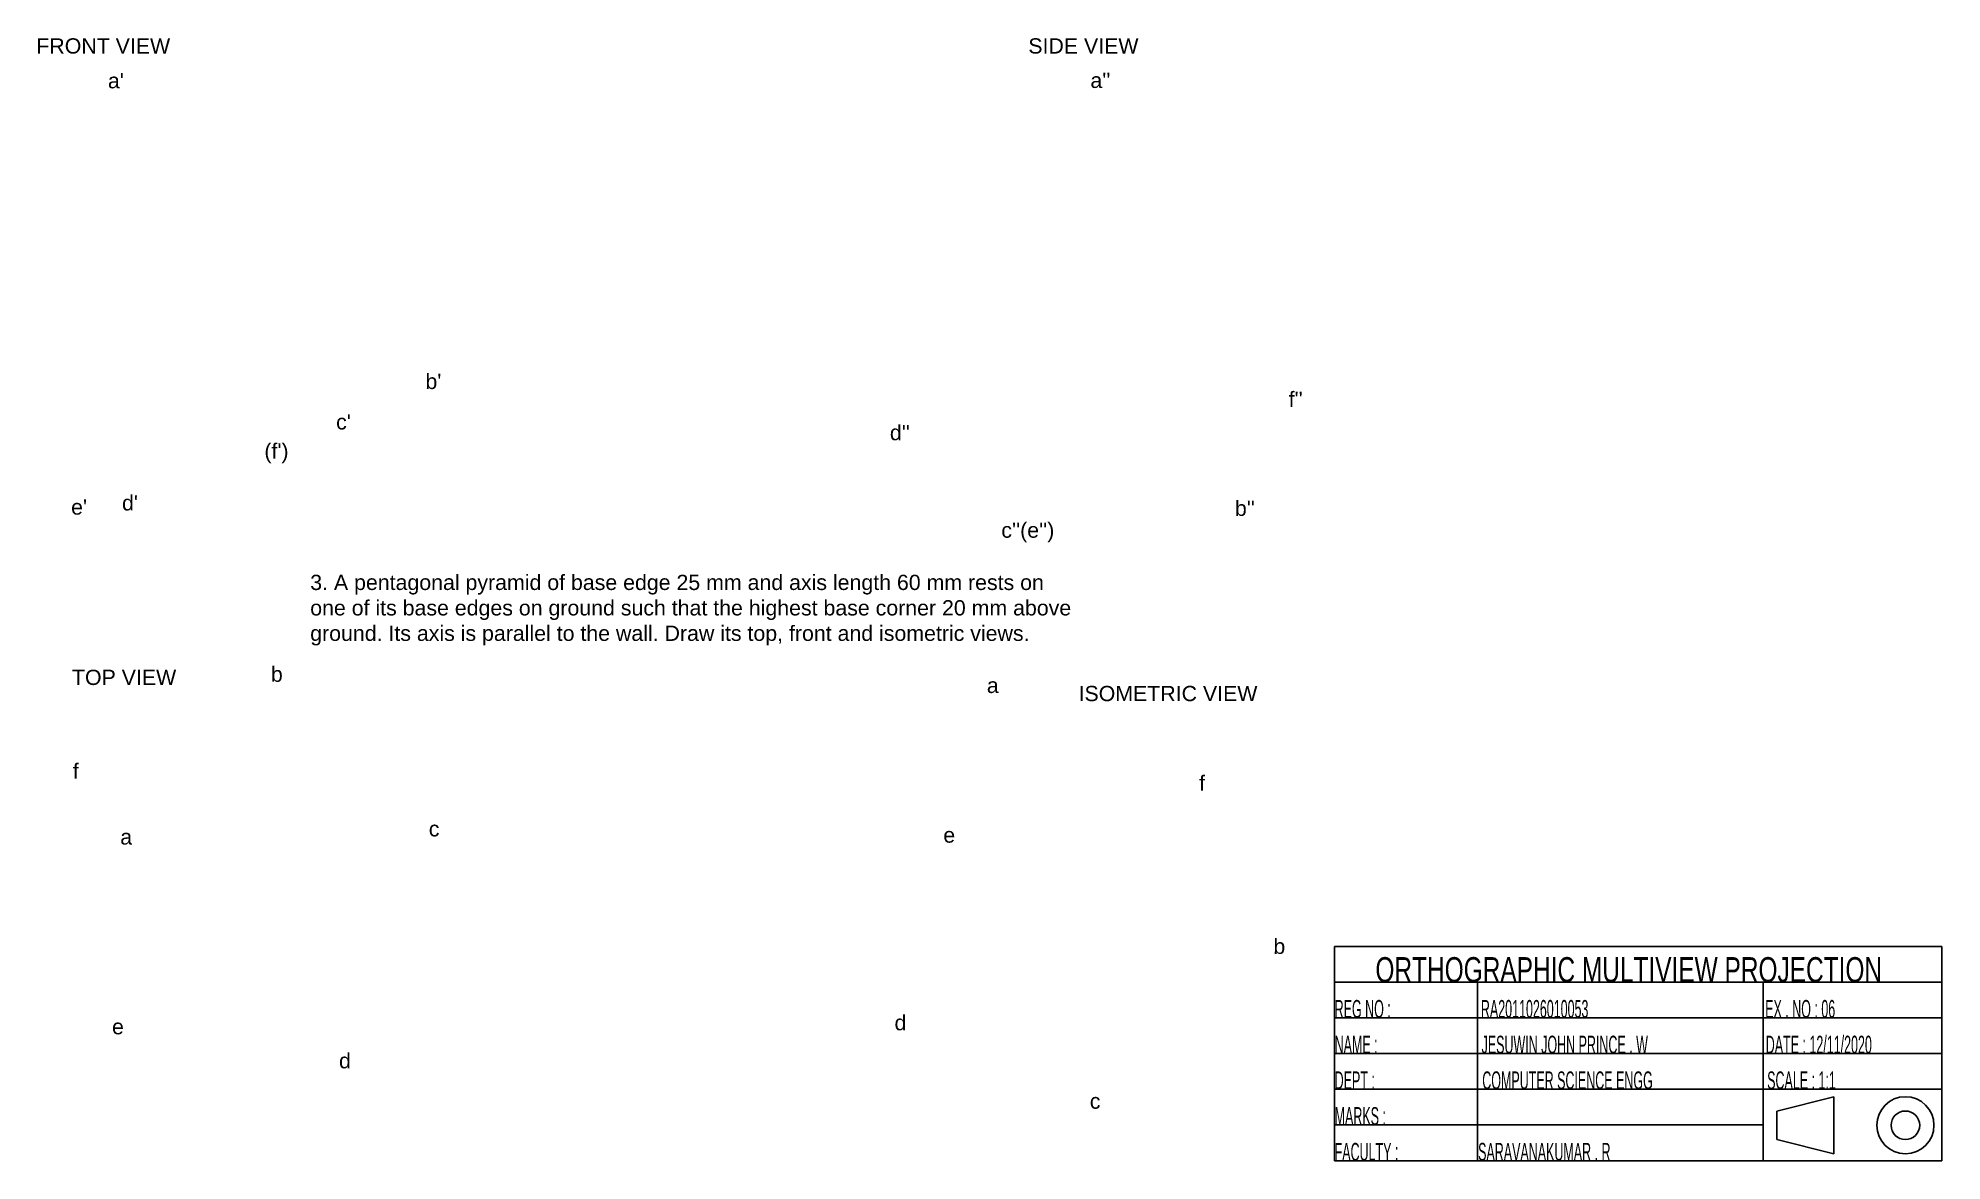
# Paper-space layout 'Layout1' of a CAD drawing. Header units: millimetres. Extents: x 20 to 331, y 7 to 191.
import ezdxf

# ---------------------------------------------------------------- set-up
doc = ezdxf.new("R2010")
doc.units = ezdxf.units.MM
doc.styles.get("Standard").update_dxf_attribs({"font": 'arial.ttf'})

psp = doc.layouts.get("Layout1")

# ---------------------------------------------------------------- linework, layer by layer
for p, q in [((231.9, 42.06), (331.36, 42.06)), ((231.9, 6.95), (231.9, 42.06)), ((331.36, 42.06), (331.36, 6.95)), ((231.9, 36.21), (331.36, 36.21)), ((255.3, 6.95), (255.3, 36.21)), ((302.11, 36.21), (302.11, 6.95)), ((231.9, 30.36), (331.36, 30.36)), ((231.9, 24.51), (331.36, 24.51)), ((231.9, 18.66), (331.36, 18.66)), ((304.31, 15.09), (313.68, 17.43)), ((313.68, 17.43), (313.68, 8.07)), ((231.9, 12.81), (302.11, 12.81)), ((304.31, 15.09), (304.31, 10.41)), ((304.31, 10.41), (313.68, 8.07)), ((331.36, 6.95), (231.9, 6.95))]:
    psp.add_line(p, q)
for radius in [4.68, 2.34]:
    psp.add_circle((325.38, 12.75), radius)

# ---------------------------------------------------------------- texts
for s, p in [('FRONT VIEW', (19.26, 188.36)), ('SIDE VIEW', (181.73, 188.36)), ("a'", (30.99, 182.66)), ("a''", (191.9, 182.72)), ("b'", (82.99, 133.39)), ("f''", (224.37, 130.47)), ("c'", (68.36, 126.76)), ("d''", (159.06, 125)), ("(f')", (56.61, 121.99)), ("d'", (33.3, 113.49)), ("e'", (24.96, 112.81)), ("b''", (215.56, 112.6)), ("c''(e'')", (177.31, 109.02)), ('TOP VIEW', (25.1, 84.9)), ('b', (57.68, 85.42)), ('a', (174.94, 83.58)), ('ISOMETRIC VIEW', (189.96, 82.25)), ('f', (25.24, 69.54)), ('f', (209.7, 67.57)), ('a', (33.01, 58.75)), ('c', (83.54, 60.09)), ('e', (167.81, 59.06)), ('b', (221.87, 40.83)), ('e', (31.66, 27.66)), ('d', (159.82, 28.32)), ('d', (68.84, 22.09)), ('c', (191.8, 15.47))]:
    psp.add_text(s, height=2.5).set_placement(p)
for s, height, width, p in [('      ORTHOGRAPHIC MULTIVIEW PROJECTION', 4.0955, 0.7, (231.9, 36.21)), ('REG NO :                          RA2011026010053                                                   EX . NO : 06', 2.92538, 0.5, (231.9, 30.36)), ('NAME :                              JESUWIN JOHN PRINCE . W                                  DATE : 12/11/2020', 2.92538, 0.5, (231.9, 24.51)), ('DEPT :                               COMPUTER SCIENCE ENGG                                 SCALE : 1:1', 2.92538, 0.5, (231.9, 18.66)), ('MARKS :                   ', 2.9254, 0.5, (231.9, 12.81)), ('FACULTY :                       SARAVANAKUMAR . R', 2.9254, 0.5, (231.9, 6.95))]:
    psp.add_text(s, height=height, dxfattribs=dict(width=width)).set_placement(p)
at = {"insert": (64.12, 102.96), "char_height": 2.5, "width": 130.6054, "attachment_point": 1}
psp.add_mtext('3. A pentagonal pyramid of base edge 25 mm and axis length 60 mm rests on\\Pone of its base edges on ground such that the highest base corner 20 mm above\\Pground. Its axis is parallel to the wall. Draw its top, front and isometric views.', dxfattribs=at)

doc.saveas('drawing.dxf')
